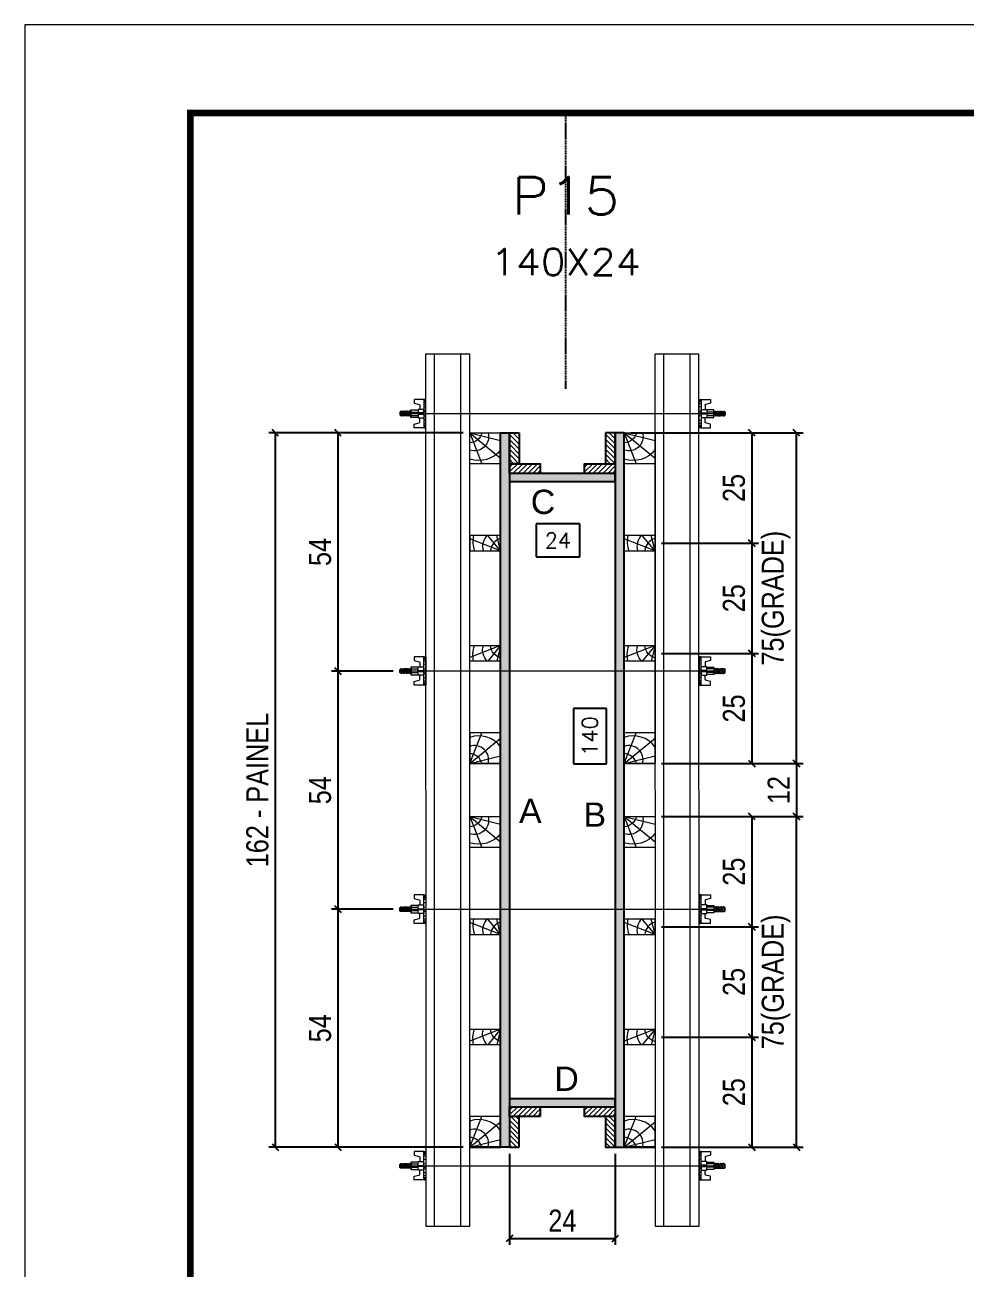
# Model space of a CAD drawing. Extents: x 2201 to 8455, y 252 to 7045.
# Drawn here: x 5385 to 5811, y 1887 to 2450 of the extents above; entities that cross this region are included whole.
import ezdxf
from ezdxf.enums import TextEntityAlignment as Align

# ---------------------------------------------------------------- set-up
doc = ezdxf.new("R2010")
doc.units = 0
doc.linetypes.add('DASHED', pattern=[0.75, 0.5, -0.25])
doc.linetypes.add('HIDDEN', pattern=[0.375, 0.25, -0.125])
for name, color, linetype in [('CHAPA', 1, 'Continuous'), ('Cota Seção (2x)', 241, 'Continuous'), ('MEIO_PONT', 93, 'Continuous'), ('SARRAFO', 251, 'Continuous'), ('Texto de Titulo', 7, 'Continuous'), ('Texto Qtd Sarr', 242, 'Continuous'), ('TEXTO_GERAL', 7, 'Continuous')]:
    doc.layers.add(name, color=color, linetype=linetype)
for name, color, linetype, lineweight in [('Folhas', 255, 'Continuous', 9), ('Hachura', 251, 'Continuous', 9), ('Madeira', 126, 'Continuous', 18), ('Perfil Metálico', 224, 'Continuous', 18), ('SARRAFO DE PRESSAO', 251, 'DASHED', 9), ('Texto Seção', 7, 'Continuous', 15)]:
    doc.layers.add(name, color=color, linetype=linetype, lineweight=lineweight)
doc.styles.add('ARIAL', font='arial.ttf')
doc.styles.add('COTA TECNICA 2X', font='techl___.ttf', dxfattribs={"height": 10})
doc.styles.add('ROMANS', font='romans.shx')
doc.dimstyles.new('SECAO PILAR', dxfattribs={"dimtxt": 10, "dimasz": 3, "dimexe": 3, "dimexo": 3, "dimgap": 3, "dimtad": 1, "dimdec": 1, "dimlfac": 0.5, "dimzin": 12, "dimdsep": 46, "dimtxsty": 'COTA TECNICA 2X', "dimblk1": 'OBLIQUE', "dimblk2": 'OBLIQUE', "dimsah": 1, "dimcen": 0.9, "dimclrd": 256, "dimclre": 256, "dimclrt": 256, "dimadec": 1, "dimazin": 3, "dimtfac": 1, "dimtdec": 1, "dimtmove": 0, "dimatfit": 3, "dimfxl": 1, "dimtolj": 1, "dimtzin": 12, "dimarcsym": 0})
doc.dimstyles.new('SECÇÃO 2', dxfattribs={"dimtxt": 7, "dimasz": 6, "dimexe": 0.18, "dimexo": 2, "dimgap": -4, "dimtad": 3, "dimdec": 1, "dimlfac": 0.5, "dimzin": 12, "dimdsep": 46, "dimtxsty": 'ROMANS', "dimblk": 'ARCHTICK', "dimcen": 0.09, "dimse1": 1, "dimse2": 1, "dimsd1": 1, "dimsd2": 1, "dimclrd": 180, "dimclre": 5, "dimclrt": 1, "dimadec": 0, "dimazin": 3, "dimtfac": 1, "dimtdec": 1, "dimtofl": 0, "dimtmove": 0, "dimatfit": 3, "dimldrblk": 'ARCHTICK', "dimfxl": 1, "dimtolj": 1, "dimtzin": 0, "dimarcsym": 0})

# ---------------------------------------------------------------- blocks, each defined once
blk = doc.blocks.new('9999999999')
at = {"layer": 'Folhas'}
blk.add_lwpolyline([(98138.98, 34190.21), (99623.98, 34190.21), (99623.98, 35240.21), (98138.98, 35240.21)], close=True, dxfattribs=at)
at = {"layer": 'Folhas', "color": 30, "const_width": 3}
blk.add_lwpolyline([(98213.98, 34230.21), (99583.98, 34230.21), (99583.98, 35200.21), (98213.98, 35200.21)], close=True, dxfattribs=at)
blk = doc.blocks.new('titulo1')
at = {"layer": 'Defpoints', "color": 252, "linetype": 'HIDDEN', "ltscale": 2}
blk.add_line((0, 0), (0, 125), dxfattribs=at)
at = {"layer": 'Defpoints', "style": 'ROMANS', "oblique": 15}
blk.add_attdef('FOLHA', text='', height=10, dxfattribs=at).set_placement((0, 15.58), align=Align.MIDDLE_CENTER)
at = {"layer": 'Texto Qtd Sarr', "color": 3, "style": 'ROMANS', "oblique": 15}
for tag, height, p in [('TITULO', 17, (0, 71.45)), ('SEÇÃO', 12, (0, 41.55))]:
    blk.add_attdef(tag, text='', height=height, dxfattribs=at).set_placement(p, align=Align.MIDDLE_CENTER)
blk = doc.blocks.new('*D265')
at = {"layer": 'Cota Seção (2x)', "color": 180, "lineweight": -2, "transparency": 16777216}
for p, q in [((5636.43, 2224.08), (5616.76, 2224.08)), ((5616.76, 2224.08), (5616.76, 2209.08)), ((5636.43, 2209.08), (5636.43, 2224.08)), ((5616.76, 2209.08), (5636.43, 2209.08))]:
    blk.add_line(p, q, dxfattribs=at)
at = {"layer": 'Defpoints', "color": 0, "transparency": 16777216}
for p in [(5604.59, 2226.04), (5652.59, 2226.04), (5604.59, 2205.08)]:
    blk.add_point(p, dxfattribs=at)
at = {"layer": 'Cota Seção (2x)', "color": 1, "transparency": 16777216, "insert": (5626.59, 2216.58), "char_height": 7, "attachment_point": 5, "style": 'ROMANS'}
blk.add_mtext('\\A1;24', dxfattribs=at)
blk = doc.blocks.new('_ArchTick')
at = {"color": 0, "linetype": 'ByBlock', "const_width": 0.15}
blk.add_lwpolyline([(-0.5, -0.5), (0.5, 0.5)], dxfattribs=at)
blk = doc.blocks.new('*D266')
at = {"layer": 'Cota Seção (2x)', "color": 180, "lineweight": -2, "transparency": 16777216}
for p, q in [((5648.59, 2140.3), (5633.59, 2140.3)), ((5633.59, 2140.3), (5633.59, 2115.3)), ((5648.59, 2115.3), (5648.59, 2140.3)), ((5633.59, 2115.3), (5648.59, 2115.3))]:
    blk.add_line(p, q, dxfattribs=at)
at = {"layer": 'Defpoints', "color": 0, "transparency": 16777216}
for p in [(5604.59, 2243.36), (5604.59, 1963.36), (5652.59, 1963.36)]:
    blk.add_point(p, dxfattribs=at)
at = {"layer": 'Cota Seção (2x)', "color": 1, "transparency": 16777216, "insert": (5641.09, 2127.8), "char_height": 7, "attachment_point": 5, "rotation": 90, "style": 'ROMANS'}
blk.add_mtext('\\A1;140', dxfattribs=at)
blk = doc.blocks.new('_Oblique')
at = {"color": 0, "linetype": 'ByBlock', "lineweight": -2}
blk.add_line((-0.5, -0.5), (0.5, 0.5), dxfattribs=at)
blk = doc.blocks.new('*D267')
at = {"layer": 'Cota Seção (2x)', "lineweight": -2, "transparency": 16777216}
for p, q in [((5583.6, 2265.36), (5495.43, 2265.36)), ((5498.43, 2265.36), (5498.43, 1941.36)), ((5583.64, 1941.36), (5495.43, 1941.36))]:
    blk.add_line(p, q, dxfattribs=at)
at = {"layer": 'Defpoints', "color": 0, "transparency": 16777216}
for p in [(5586.6, 2265.36), (5498.43, 1941.36), (5586.64, 1941.36)]:
    blk.add_point(p, dxfattribs=at)
at = {"layer": 'Cota Seção (2x)', "lineweight": -2, "transparency": 16777216, "xscale": 3, "yscale": 3, "zscale": 3}
for p, rotation in [((5498.43, 2265.36), 90), ((5498.43, 1941.36), 270)]:
    blk.add_blockref('_Oblique', p, dxfattribs=dict(at, rotation=rotation))
at = {"layer": 'Cota Seção (2x)', "transparency": 16777216, "insert": (5490.33, 2103.36), "char_height": 10, "attachment_point": 5, "rotation": 90, "style": 'COTA TECNICA 2X'}
blk.add_mtext('\\A1;162 - PAINEL', dxfattribs=at)
blk = doc.blocks.new('*D268')
at = {"layer": 'Cota Seção (2x)', "lineweight": -2, "transparency": 16777216}
for p, q in [((5583.59, 2265.36), (5523.85, 2265.36)), ((5526.85, 2265.36), (5526.85, 2157.29)), ((5551.82, 2157.29), (5523.85, 2157.29))]:
    blk.add_line(p, q, dxfattribs=at)
at = {"layer": 'Defpoints', "color": 0, "transparency": 16777216}
for p in [(5586.59, 2265.36), (5526.85, 2157.29), (5554.82, 2157.29)]:
    blk.add_point(p, dxfattribs=at)
at = {"layer": 'Cota Seção (2x)', "lineweight": -2, "transparency": 16777216, "xscale": 3, "yscale": 3, "zscale": 3}
for p, rotation in [((5526.85, 2265.36), 90), ((5526.85, 2157.29), 270)]:
    blk.add_blockref('_Oblique', p, dxfattribs=dict(at, rotation=rotation))
at = {"layer": 'Cota Seção (2x)', "transparency": 16777216, "insert": (5518.75, 2211.33), "char_height": 10, "attachment_point": 5, "rotation": 90, "style": 'COTA TECNICA 2X'}
blk.add_mtext('\\A1;54', dxfattribs=at)
blk = doc.blocks.new('*D269')
at = {"layer": 'Cota Seção (2x)', "lineweight": -2, "transparency": 16777216}
for p, q in [((5551.82, 2049.29), (5523.85, 2049.29)), ((5526.85, 2049.29), (5526.85, 1941.36)), ((5583.59, 1941.36), (5523.85, 1941.36))]:
    blk.add_line(p, q, dxfattribs=at)
at = {"layer": 'Defpoints', "color": 0, "transparency": 16777216}
for p in [(5554.82, 2049.29), (5526.85, 1941.36), (5586.59, 1941.36)]:
    blk.add_point(p, dxfattribs=at)
at = {"layer": 'Cota Seção (2x)', "lineweight": -2, "transparency": 16777216, "xscale": 3, "yscale": 3, "zscale": 3}
for p, rotation in [((5526.85, 2049.29), 90), ((5526.85, 1941.36), 270)]:
    blk.add_blockref('_Oblique', p, dxfattribs=dict(at, rotation=rotation))
at = {"layer": 'Cota Seção (2x)', "transparency": 16777216, "insert": (5518.75, 1995.33), "char_height": 10, "attachment_point": 5, "rotation": 90, "style": 'COTA TECNICA 2X'}
blk.add_mtext('\\A1;54', dxfattribs=at)
blk = doc.blocks.new('*D270')
at = {"layer": 'Cota Seção (2x)', "lineweight": -2, "transparency": 16777216}
for p, q in [((5659.59, 2265.36), (5717.52, 2265.36)), ((5714.52, 2265.36), (5714.52, 2215.36)), ((5673.59, 2215.36), (5717.52, 2215.36))]:
    blk.add_line(p, q, dxfattribs=at)
at = {"layer": 'Defpoints', "color": 0, "transparency": 16777216}
for p in [(5656.59, 2265.36), (5670.59, 2215.36), (5714.52, 2215.36)]:
    blk.add_point(p, dxfattribs=at)
at = {"layer": 'Cota Seção (2x)', "lineweight": -2, "transparency": 16777216, "xscale": 3, "yscale": 3, "zscale": 3}
for p, rotation in [((5714.52, 2265.36), 90), ((5714.52, 2215.36), 270)]:
    blk.add_blockref('_Oblique', p, dxfattribs=dict(at, rotation=rotation))
at = {"layer": 'Cota Seção (2x)', "transparency": 16777216, "insert": (5706.41, 2240.36), "char_height": 10, "attachment_point": 5, "rotation": 90, "style": 'COTA TECNICA 2X'}
blk.add_mtext('\\A1;25', dxfattribs=at)
blk = doc.blocks.new('C')
at = {"layer": 'Hachura', "color": 0}
for p, q in [((0, 3.22), (0, -3.22)), ((0.45, 3.22), (0, 3.22)), ((0.46, 3.16), (0, 3.16)), ((0.46, 3.05), (0, 3.05)), ((0.46, 2.88), (0, 2.88)), ((0.45, -3.23), (0.45, 3.22)), ((0.45, 3.22), (2.58, 3.22)), ((2.58, 3.22), (2.58, 2.39)), ((0, 2.75), (0, -1.16)), ((0.46, 2.65), (0, 2.65)), ((0.46, 2.23), (0, 2.23)), ((0.46, 1.51), (0, 1.51)), ((0.39, 0.49), (0.17, 0.49)), ((1.74, 0.97), (0.45, 0.97)), ((1.45, 0.1), (0.45, 0.1)), ((1.35, 1.94), (1.35, 0.96)), ((2.58, 2.39), (1.47, 2.09)), ((1.74, -0.97), (1.74, 0.97)), ((1.74, 0.97), (1.74, 0.84)), ((1.74, 0.97), (1.74, 0.84)), ((1.74, 0.84), (3.35, 0.84)), ((3.35, 0.45), (1.74, 0.45)), ((3.32, 0.84), (3.32, -0.84)), ((3.35, 0.84), (3.35, -0.84)), ((3.68, 0.45), (3.35, 0.45)), ((3.84, -0.52), (3.35, 0.45)), ((3.35, 0.06), (3.67, -0.57)), ((3.68, 0.45), (4.16, -0.52)), ((3.72, 0.5), (4.25, -0.57)), ((4.37, -0.55), (3.83, 0.53)), ((4.15, 0.45), (3.93, 0.45)), ((4.42, -0.52), (3.93, 0.45)), ((4.15, 0.45), (4.26, 0.45)), ((4.26, 0.45), (4.74, -0.52)), ((4.3, 0.5), (4.83, -0.57)), ((4.95, -0.55), (4.41, 0.53)), ((4.51, 0.45), (4.84, 0.45)), ((5, -0.52), (4.51, 0.45)), ((4.84, 0.45), (5.32, -0.52)), ((4.88, 0.5), (5.41, -0.57)), ((5.53, -0.55), (4.99, 0.53)), ((5.58, -0.52), (5.09, 0.45)), ((5.42, 0.45), (5.09, 0.45)), ((5.58, -0.52), (5.09, 0.45)), ((5.42, 0.45), (5.74, -0.19)), ((5.46, 0.5), (5.74, -0.07)), ((5.74, 0.19), (5.57, 0.53)), ((5.74, 0.32), (5.68, 0.45)), ((5.68, 0.45), (5.74, 0.45)), ((5.74, 0.45), (5.9, 0.29)), ((5.74, 0.45), (5.74, -0.52)), ((5.9, -0.36), (5.9, 0.29)), ((0.45, 0), (0, 0)), ((0.46, -1.52), (0, -1.52)), ((0.46, -2.23), (0, -2.23)), ((0.46, -2.65), (0, -2.65)), ((0.08, -0.48), (0.29, -0.48)), ((0.29, -0.48), (0.4, -0.48)), ((0.45, 0), (0.45, -0.97)), ((0.45, -0.16), (1.45, -0.16)), ((0.45, -0.65), (0.45, -0.32)), ((0.45, -3.23), (0.45, -0.65)), ((0.45, -0.97), (1.74, -0.97)), ((1.35, -1.94), (1.35, -0.97)), ((2.58, -2.39), (1.47, -2.1)), ((3.35, -0.32), (1.74, -0.32)), ((3.35, -0.84), (1.74, -0.84)), ((2.58, -3.23), (2.58, -2.39)), ((3.35, -0.07), (3.58, -0.52)), ((3.35, -0.52), (3.58, -0.52)), ((3.84, -0.52), (4.16, -0.52)), ((4.42, -0.52), (4.74, -0.52)), ((4.63, -0.52), (4.74, -0.52)), ((5, -0.52), (5.32, -0.52)), ((5.58, -0.52), (5.74, -0.52)), ((5.74, -0.52), (5.9, -0.36)), ((5.74, -0.52), (5.74, -0.52)), ((0.46, -2.88), (0, -2.88)), ((0.46, -3.05), (0, -3.05)), ((0.46, -3.16), (0, -3.16)), ((0, -3.22), (2.57, -3.22))]:
    blk.add_line(p, q, dxfattribs=at)
for centre, radius, start, end in [((1.52, 1.94), 0.161, 104.7436, 180), ((1.44, -0.03), 0.129, 272.695, 87.305), ((3.81, 0.39), 0.143, 25.5688, 154.4312), ((4.39, 0.39), 0.143, 25.5688, 154.4312), ((4.97, 0.39), 0.143, 25.5688, 154.4312), ((5.55, 0.39), 0.143, 25.5688, 154.4312), ((0.17, -0.37), 0.174, 221.744, 317.8592), ((1.52, -1.94), 0.161, 180, 255.2564), ((3.71, -0.4), 0.174, 222.1408, 318.256), ((4.29, -0.4), 0.174, 222.1408, 318.256), ((4.87, -0.4), 0.174, 222.1408, 318.256), ((5.45, -0.4), 0.174, 222.1408, 318.256), ((5.61, -0.4), 0.174, 317.8592, 318.256)]:
    blk.add_arc(centre, radius, start, end, dxfattribs=at)
blk = doc.blocks.new('*D686')
at = {"layer": 'Cota Seção (2x)', "lineweight": -2, "transparency": 16777216}
for p, q in [((5551.82, 2157.29), (5523.85, 2157.29)), ((5526.85, 2157.29), (5526.85, 2049.29)), ((5551.82, 2049.29), (5523.85, 2049.29))]:
    blk.add_line(p, q, dxfattribs=at)
at = {"layer": 'Defpoints', "color": 0, "transparency": 16777216}
for p in [(5554.82, 2157.29), (5526.85, 2049.29), (5554.82, 2049.29)]:
    blk.add_point(p, dxfattribs=at)
at = {"layer": 'Cota Seção (2x)', "lineweight": -2, "transparency": 16777216, "xscale": 3, "yscale": 3, "zscale": 3}
for p, rotation in [((5526.85, 2157.29), 90), ((5526.85, 2049.29), 270)]:
    blk.add_blockref('_Oblique', p, dxfattribs=dict(at, rotation=rotation))
at = {"layer": 'Cota Seção (2x)', "transparency": 16777216, "insert": (5518.75, 2103.29), "char_height": 10, "attachment_point": 5, "rotation": 90, "style": 'COTA TECNICA 2X'}
blk.add_mtext('\\A1;54', dxfattribs=at)
blk = doc.blocks.new('PONTALETE')
at = {"layer": 'Madeira'}
for q in [(2.71, 7), (7, 5.76), (7, 1.74)]:
    blk.add_line((0, 0), q, dxfattribs=at)
blk.add_lwpolyline([(0, 0), (7, 0), (7, 7), (0, 7)], close=True, dxfattribs=at)
for centre, radius, start, end in [((2.04, 0.06), 6.23, 37.2818, 109.0913), ((1.09, 0.9), 3.19, 343.603, 109.9847), ((-0.21, -0.78), 3.09, 14.6322, 86.0383)]:
    blk.add_arc(centre, radius, start, end, dxfattribs=at)
blk = doc.blocks.new('MEIO PONTALETE')
at = {"layer": 'Madeira'}
for q in [(2.71, 7), (3.5, 2.88), (3.5, 0.87)]:
    blk.add_line((0, 0), q, dxfattribs=at)
blk.add_lwpolyline([(0, 0), (3.5, 0), (3.5, 7), (0, 7)], close=True, dxfattribs=at)
for centre, radius, start, end in [((2.04, 0.06), 6.23, 76.4499, 109.0913), ((1.09, 0.9), 3.19, 40.9063, 109.9847), ((-0.21, -0.78), 3.09, 14.6322, 86.0383)]:
    blk.add_arc(centre, radius, start, end, dxfattribs=at)
blk = doc.blocks.new('*D687')
at = {"layer": 'Cota Seção (2x)', "lineweight": -2, "transparency": 16777216}
for p, q in [((5673.59, 2215.36), (5717.52, 2215.36)), ((5714.52, 2215.36), (5714.52, 2165.36)), ((5673.59, 2165.36), (5717.52, 2165.36))]:
    blk.add_line(p, q, dxfattribs=at)
at = {"layer": 'Defpoints', "color": 0, "transparency": 16777216}
for p in [(5670.59, 2215.36), (5670.59, 2165.36), (5714.52, 2165.36)]:
    blk.add_point(p, dxfattribs=at)
at = {"layer": 'Cota Seção (2x)', "lineweight": -2, "transparency": 16777216, "xscale": 3, "yscale": 3, "zscale": 3}
for p, rotation in [((5714.52, 2215.36), 90), ((5714.52, 2165.36), 270)]:
    blk.add_blockref('_Oblique', p, dxfattribs=dict(at, rotation=rotation))
at = {"layer": 'Cota Seção (2x)', "transparency": 16777216, "insert": (5706.41, 2190.36), "char_height": 10, "attachment_point": 5, "rotation": 90, "style": 'COTA TECNICA 2X'}
blk.add_mtext('\\A1;25', dxfattribs=at)
blk = doc.blocks.new('*D688')
at = {"layer": 'Cota Seção (2x)', "lineweight": -2, "transparency": 16777216}
for p, q in [((5673.59, 2165.36), (5717.52, 2165.36)), ((5714.52, 2165.36), (5714.52, 2115.36)), ((5673.59, 2115.36), (5717.52, 2115.36))]:
    blk.add_line(p, q, dxfattribs=at)
at = {"layer": 'Defpoints', "color": 0, "transparency": 16777216}
for p in [(5670.59, 2165.36), (5670.59, 2115.36), (5714.52, 2115.36)]:
    blk.add_point(p, dxfattribs=at)
at = {"layer": 'Cota Seção (2x)', "lineweight": -2, "transparency": 16777216, "xscale": 3, "yscale": 3, "zscale": 3}
for p, rotation in [((5714.52, 2165.36), 90), ((5714.52, 2115.36), 270)]:
    blk.add_blockref('_Oblique', p, dxfattribs=dict(at, rotation=rotation))
at = {"layer": 'Cota Seção (2x)', "transparency": 16777216, "insert": (5706.41, 2140.36), "char_height": 10, "attachment_point": 5, "rotation": 90, "style": 'COTA TECNICA 2X'}
blk.add_mtext('\\A1;25', dxfattribs=at)
blk = doc.blocks.new('*D689')
at = {"layer": 'Cota Seção (2x)', "lineweight": -2, "transparency": 16777216}
for p, q in [((5673.59, 2091.36), (5717.52, 2091.36)), ((5714.52, 2091.36), (5714.52, 2041.36)), ((5673.59, 2041.36), (5717.52, 2041.36))]:
    blk.add_line(p, q, dxfattribs=at)
at = {"layer": 'Defpoints', "color": 0, "transparency": 16777216}
for p in [(5670.59, 2091.36), (5670.59, 2041.36), (5714.52, 2041.36)]:
    blk.add_point(p, dxfattribs=at)
at = {"layer": 'Cota Seção (2x)', "lineweight": -2, "transparency": 16777216, "xscale": 3, "yscale": 3, "zscale": 3}
for p, rotation in [((5714.52, 2091.36), 90), ((5714.52, 2041.36), 270)]:
    blk.add_blockref('_Oblique', p, dxfattribs=dict(at, rotation=rotation))
at = {"layer": 'Cota Seção (2x)', "transparency": 16777216, "insert": (5706.41, 2066.36), "char_height": 10, "attachment_point": 5, "rotation": 90, "style": 'COTA TECNICA 2X'}
blk.add_mtext('\\A1;25', dxfattribs=at)
blk = doc.blocks.new('*D690')
at = {"layer": 'Cota Seção (2x)', "lineweight": -2, "transparency": 16777216}
for p, q in [((5673.59, 2041.36), (5717.52, 2041.36)), ((5714.52, 2041.36), (5714.52, 1991.36)), ((5673.59, 1991.36), (5717.52, 1991.36))]:
    blk.add_line(p, q, dxfattribs=at)
at = {"layer": 'Defpoints', "color": 0, "transparency": 16777216}
for p in [(5670.59, 2041.36), (5670.59, 1991.36), (5714.52, 1991.36)]:
    blk.add_point(p, dxfattribs=at)
at = {"layer": 'Cota Seção (2x)', "lineweight": -2, "transparency": 16777216, "xscale": 3, "yscale": 3, "zscale": 3}
for p, rotation in [((5714.52, 2041.36), 90), ((5714.52, 1991.36), 270)]:
    blk.add_blockref('_Oblique', p, dxfattribs=dict(at, rotation=rotation))
at = {"layer": 'Cota Seção (2x)', "transparency": 16777216, "insert": (5706.41, 2016.36), "char_height": 10, "attachment_point": 5, "rotation": 90, "style": 'COTA TECNICA 2X'}
blk.add_mtext('\\A1;25', dxfattribs=at)
blk = doc.blocks.new('*D691')
at = {"layer": 'Cota Seção (2x)', "lineweight": -2, "transparency": 16777216}
for p, q in [((5673.59, 1991.36), (5717.52, 1991.36)), ((5714.52, 1991.36), (5714.52, 1941.36)), ((5673.59, 1941.36), (5717.52, 1941.36))]:
    blk.add_line(p, q, dxfattribs=at)
at = {"layer": 'Defpoints', "color": 0, "transparency": 16777216}
for p in [(5670.59, 1991.36), (5670.59, 1941.36), (5714.52, 1941.36)]:
    blk.add_point(p, dxfattribs=at)
at = {"layer": 'Cota Seção (2x)', "lineweight": -2, "transparency": 16777216, "xscale": 3, "yscale": 3, "zscale": 3}
for p, rotation in [((5714.52, 1991.36), 90), ((5714.52, 1941.36), 270)]:
    blk.add_blockref('_Oblique', p, dxfattribs=dict(at, rotation=rotation))
at = {"layer": 'Cota Seção (2x)', "transparency": 16777216, "insert": (5706.41, 1966.36), "char_height": 10, "attachment_point": 5, "rotation": 90, "style": 'COTA TECNICA 2X'}
blk.add_mtext('\\A1;25', dxfattribs=at)
blk = doc.blocks.new('*D692')
at = {"layer": 'Cota Seção (2x)', "lineweight": -2, "transparency": 16777216}
for p, q in [((5673.56, 2091.36), (5737.71, 2091.36)), ((5734.71, 1941.36), (5734.71, 2091.36)), ((5673.59, 1941.36), (5737.71, 1941.36))]:
    blk.add_line(p, q, dxfattribs=at)
at = {"layer": 'Defpoints', "color": 0, "transparency": 16777216}
for p in [(5670.56, 2091.36), (5734.71, 2091.36), (5670.59, 1941.36)]:
    blk.add_point(p, dxfattribs=at)
at = {"layer": 'Cota Seção (2x)', "lineweight": -2, "transparency": 16777216, "xscale": 3, "yscale": 3, "zscale": 3}
for p, rotation in [((5734.71, 2091.36), 90), ((5734.71, 1941.36), 270)]:
    blk.add_blockref('_Oblique', p, dxfattribs=dict(at, rotation=rotation))
at = {"layer": 'Cota Seção (2x)', "transparency": 16777216, "insert": (5725.49, 2016.36), "char_height": 10, "attachment_point": 5, "rotation": 90, "style": 'COTA TECNICA 2X'}
blk.add_mtext('\\A1;75(GRADE)', dxfattribs=at)
blk = doc.blocks.new('*D693')
at = {"layer": 'Cota Seção (2x)', "lineweight": -2, "transparency": 16777216}
for p, q in [((5673.59, 2265.36), (5737.71, 2265.36)), ((5734.71, 2115.36), (5734.71, 2265.36)), ((5673.59, 2115.36), (5737.71, 2115.36))]:
    blk.add_line(p, q, dxfattribs=at)
at = {"layer": 'Defpoints', "color": 0, "transparency": 16777216}
for p in [(5670.59, 2265.36), (5734.71, 2265.36), (5670.59, 2115.36)]:
    blk.add_point(p, dxfattribs=at)
at = {"layer": 'Cota Seção (2x)', "lineweight": -2, "transparency": 16777216, "xscale": 3, "yscale": 3, "zscale": 3}
for p, rotation in [((5734.71, 2265.36), 90), ((5734.71, 2115.36), 270)]:
    blk.add_blockref('_Oblique', p, dxfattribs=dict(at, rotation=rotation))
at = {"layer": 'Cota Seção (2x)', "transparency": 16777216, "insert": (5725.49, 2190.36), "char_height": 10, "attachment_point": 5, "rotation": 90, "style": 'COTA TECNICA 2X'}
blk.add_mtext('\\A1;75(GRADE)', dxfattribs=at)
blk = doc.blocks.new('*D616')
at = {"layer": 'Cota Seção (2x)', "lineweight": -2, "transparency": 16777216}
for p, q in [((5604.59, 1938.36), (5604.59, 1897.06)), ((5652.59, 1938.36), (5652.59, 1897.06)), ((5604.59, 1900.06), (5652.59, 1900.06))]:
    blk.add_line(p, q, dxfattribs=at)
at = {"layer": 'Defpoints', "color": 0, "transparency": 16777216}
for p in [(5604.59, 1941.36), (5652.59, 1941.36), (5652.59, 1900.06)]:
    blk.add_point(p, dxfattribs=at)
at = {"layer": 'Cota Seção (2x)', "lineweight": -2, "transparency": 16777216, "xscale": 3, "yscale": 3, "zscale": 3, "rotation": 180}
blk.add_blockref('_Oblique', (5604.59, 1900.06), dxfattribs=at)
at = {"layer": 'Cota Seção (2x)', "lineweight": -2, "transparency": 16777216, "xscale": 3, "yscale": 3, "zscale": 3}
blk.add_blockref('_Oblique', (5652.59, 1900.06), dxfattribs=at)
at = {"layer": 'Cota Seção (2x)', "transparency": 16777216, "insert": (5628.59, 1908.13), "char_height": 10, "attachment_point": 5, "style": 'COTA TECNICA 2X'}
blk.add_mtext('\\A1;24', dxfattribs=at)
blk = doc.blocks.new('*D617')
at = {"layer": 'Cota Seção (2x)', "lineweight": -2, "transparency": 16777216}
for p, q in [((5673.59, 2115.36), (5737.71, 2115.36)), ((5734.71, 2115.36), (5734.71, 2091.36)), ((5673.59, 2091.36), (5737.71, 2091.36))]:
    blk.add_line(p, q, dxfattribs=at)
at = {"layer": 'Defpoints', "color": 0, "transparency": 16777216}
for p in [(5670.59, 2115.36), (5670.59, 2091.36), (5734.71, 2091.36)]:
    blk.add_point(p, dxfattribs=at)
at = {"layer": 'Cota Seção (2x)', "lineweight": -2, "transparency": 16777216, "xscale": 3, "yscale": 3, "zscale": 3}
for p, rotation in [((5734.71, 2115.36), 90), ((5734.71, 2091.36), 270)]:
    blk.add_blockref('_Oblique', p, dxfattribs=dict(at, rotation=rotation))
at = {"layer": 'Cota Seção (2x)', "transparency": 16777216, "insert": (5726.66, 2103.36), "char_height": 10, "attachment_point": 5, "rotation": 90, "style": 'COTA TECNICA 2X'}
blk.add_mtext('\\A1;12', dxfattribs=at)

msp = doc.modelspace()

# ---------------------------------------------------------------- hatches: boundary and pattern name
at = {"layer": 'Hachura'}
h = msp.add_hatch(color=256, dxfattribs=at)
h.dxf.hatch_style = 1
h.paths.add_polyline_path([(5604.59, 1941.36), (5600.59, 1941.36), (5600.59, 2265.36), (5604.59, 2265.36)])
h = msp.add_hatch(dxfattribs=at)
h.set_pattern_fill('ANSI31', color=256, scale=0.5, angle=90, style=0)
h.set_pattern_definition([(135, (-17286.8159, 11389.3114), (-1.12253202, -1.12253202), [])])
h.paths.add_polyline_path([(5604.59, 2251.36), (5608.99, 2251.36), (5608.99, 2265.36), (5604.59, 2265.36)])
h = msp.add_hatch(dxfattribs=at)
h.set_pattern_fill('ANSI31', color=256, scale=0.5, angle=90, style=0)
h.set_pattern_definition([(135, (-17276.8159, 11389.3114), (-1.12253202, -1.12253202), [])])
h.paths.add_polyline_path([(5652.59, 2251.36), (5648.19, 2251.36), (5648.19, 2265.36), (5652.59, 2265.36)])
h = msp.add_hatch(color=256, dxfattribs=at)
h.dxf.hatch_style = 1
h.paths.add_polyline_path([(5652.59, 1941.36), (5656.59, 1941.36), (5656.59, 2265.36), (5652.59, 2265.36)])
h = msp.add_hatch(dxfattribs=at)
h.set_pattern_fill('ANSI31', color=256, scale=0.5, angle=540, style=0)
h.set_pattern_definition([(225, (-3884.3596, -20678.0486), (1.12253202, -1.12253202), [])])
h.paths.add_polyline_path([(5604.59, 2251.36), (5604.59, 2246.96), (5618.59, 2246.96), (5618.59, 2251.36)])
h = msp.add_hatch(dxfattribs=at)
h.set_pattern_fill('ANSI31', color=256, scale=0.5, angle=540, style=0)
h.set_pattern_definition([(225, (-3850.3596, -20678.0486), (1.12253202, -1.12253202), [])])
h.paths.add_polyline_path([(5638.59, 2251.36), (5638.59, 2246.96), (5652.59, 2246.96), (5652.59, 2251.36)])
h = msp.add_hatch(color=256, dxfattribs=at)
h.dxf.hatch_style = 1
h.paths.add_polyline_path([(5604.59, 2246.96), (5604.59, 2243.36), (5652.59, 2243.36), (5652.59, 2246.96)])
h = msp.add_hatch(color=256, dxfattribs=at)
h.dxf.hatch_style = 1
h.paths.add_polyline_path([(5604.59, 1963.36), (5604.59, 1959.76), (5652.59, 1959.76), (5652.59, 1963.36)])
h = msp.add_hatch(dxfattribs=at)
h.set_pattern_fill('ANSI31', color=256, scale=0.5, angle=540, style=0)
h.set_pattern_definition([(225, (-3884.3596, -20969.6486), (1.12253202, -1.12253202), [])])
h.paths.add_polyline_path([(5604.59, 1959.76), (5604.59, 1955.36), (5618.59, 1955.36), (5618.59, 1959.76)])
h = msp.add_hatch(dxfattribs=at)
h.set_pattern_fill('ANSI31', color=256, scale=0.5, angle=540, style=0)
h.set_pattern_definition([(225, (-3850.3596, -20969.6486), (1.12253202, -1.12253202), [])])
h.paths.add_polyline_path([(5638.59, 1959.76), (5638.59, 1955.36), (5652.59, 1955.36), (5652.59, 1959.76)])
h = msp.add_hatch(dxfattribs=at)
h.set_pattern_fill('ANSI31', color=256, scale=0.5, angle=90, style=0)
h.set_pattern_definition([(135, (-17286.8159, 11444.3114), (-1.12253202, -1.12253202), [])])
h.paths.add_polyline_path([(5604.59, 1955.36), (5608.99, 1955.36), (5608.99, 1941.36), (5604.59, 1941.36)])
h = msp.add_hatch(dxfattribs=at)
h.set_pattern_fill('ANSI31', color=256, scale=0.5, angle=90, style=0)
h.set_pattern_definition([(135, (-17276.8159, 11079.3114), (-1.12253202, -1.12253202), [])])
h.paths.add_polyline_path([(5652.59, 1941.36), (5648.19, 1941.36), (5648.19, 1955.36), (5652.59, 1955.36)])

# ---------------------------------------------------------------- linework, layer by layer
at = {"layer": 'CHAPA'}
for points in [[(5604.59, 1941.36), (5600.59, 1941.36), (5600.59, 2265.36), (5604.59, 2265.36)], [(5652.59, 1941.36), (5656.59, 1941.36), (5656.59, 2265.36), (5652.59, 2265.36)], [(5604.59, 2246.96), (5604.59, 2243.36), (5652.59, 2243.36), (5652.59, 2246.96)], [(5604.59, 1963.36), (5604.59, 1959.76), (5652.59, 1959.76), (5652.59, 1963.36)]]:
    msp.add_lwpolyline(points, close=True, dxfattribs=at)
at = {"layer": 'Hachura'}
for p, q in [((5555.82, 2274.05), (5697.56, 2274.05)), ((5555.82, 2157.36), (5697.56, 2157.36)), ((5555.82, 2049.36), (5697.56, 2049.36)), ((5555.82, 1932.97), (5697.56, 1932.97))]:
    msp.add_line(p, q, dxfattribs=at)
at = {"layer": 'Madeira'}
for points in [[(5586.59, 2265.36), (5600.59, 2265.36), (5600.59, 2115.36), (5586.59, 2115.36)], [(5656.59, 2265.36), (5670.59, 2265.36), (5670.59, 2115.36), (5656.59, 2115.36)], [(5586.59, 2091.36), (5600.59, 2091.36), (5600.59, 1941.36), (5586.59, 1941.36)], [(5656.59, 2091.36), (5670.59, 2091.36), (5670.59, 1941.36), (5656.59, 1941.36)]]:
    msp.add_lwpolyline(points, close=True, dxfattribs=at)
at = {"layer": 'MEIO_PONT'}
for points in [[(5600.59, 1941.36), (5586.59, 1941.36), (5586.59, 1941.36), (5600.59, 1941.36)], [(5670.59, 1941.36), (5656.59, 1941.36), (5656.59, 1941.36), (5670.59, 1941.36)]]:
    msp.add_lwpolyline(points, close=True, dxfattribs=at)
at = {"layer": 'Perfil Metálico'}
for p, q in [((5570.59, 1905.64), (5570.59, 2301.08)), ((5582.59, 1905.64), (5582.59, 2301.08)), ((5674.53, 1905.64), (5674.53, 2301.08)), ((5686.53, 1905.64), (5686.53, 2301.08))]:
    msp.add_line(p, q, dxfattribs=at)
for points in [[(5586.59, 2301.08), (5566.59, 2301.08), (5566.65, 1905.64), (5586.65, 1905.64)], [(5670.59, 1905.64), (5690.59, 1905.64), (5690.53, 2301.08), (5670.53, 2301.08)]]:
    msp.add_lwpolyline(points, close=True, dxfattribs=at)
at = {"layer": 'SARRAFO'}
for points in [[(5608.99, 2265.36), (5608.99, 2251.36), (5604.59, 2251.36), (5604.59, 2265.36)], [(5608.99, 2265.36), (5608.99, 2251.36), (5604.59, 2251.36), (5604.59, 2265.36)], [(5648.19, 2265.36), (5648.19, 2251.36), (5652.59, 2251.36), (5652.59, 2265.36)], [(5648.19, 2265.36), (5648.19, 2251.36), (5652.59, 2251.36), (5652.59, 2265.36)], [(5618.59, 2246.96), (5604.59, 2246.96), (5604.59, 2251.36), (5618.59, 2251.36)], [(5618.59, 2246.96), (5604.59, 2246.96), (5604.59, 2251.36), (5618.59, 2251.36)], [(5652.59, 2246.96), (5638.59, 2246.96), (5638.59, 2251.36), (5652.59, 2251.36)], [(5652.59, 2246.96), (5638.59, 2246.96), (5638.59, 2251.36), (5652.59, 2251.36)], [(5618.59, 1955.36), (5604.59, 1955.36), (5604.59, 1959.76), (5618.59, 1959.76)], [(5618.59, 1955.36), (5604.59, 1955.36), (5604.59, 1959.76), (5618.59, 1959.76)], [(5652.59, 1955.36), (5638.59, 1955.36), (5638.59, 1959.76), (5652.59, 1959.76)], [(5652.59, 1955.36), (5638.59, 1955.36), (5638.59, 1959.76), (5652.59, 1959.76)], [(5608.99, 1941.36), (5608.99, 1955.36), (5604.59, 1955.36), (5604.59, 1941.36)], [(5608.99, 1941.36), (5608.99, 1955.36), (5604.59, 1955.36), (5604.59, 1941.36)], [(5648.19, 1955.36), (5648.19, 1941.36), (5652.59, 1941.36), (5652.59, 1955.36)], [(5648.19, 1955.36), (5648.19, 1941.36), (5652.59, 1941.36), (5652.59, 1955.36)]]:
    msp.add_lwpolyline(points, close=True, dxfattribs=at)

# ---------------------------------------------------------------- block references
at = {"layer": 'Hachura', "linetype": 'Continuous', "yscale": 2, "zscale": 2, "rotation": 180}
for p, xscale in [((5566.62, 2274.05), 2), ((5690.56, 2274.04), -2)]:
    msp.add_blockref('C', p, dxfattribs=dict(at, xscale=xscale))
at = {"layer": 'Hachura', "linetype": 'Continuous', "yscale": 2, "zscale": 2}
for p, xscale in [((5566.62, 2157.36), -2), ((5690.56, 2157.37), 2), ((5566.62, 2049.36), -2), ((5690.56, 2049.37), 2), ((5566.62, 1932.97), -2), ((5690.56, 1932.98), 2)]:
    msp.add_blockref('C', p, dxfattribs=dict(at, xscale=xscale))
at = {"layer": 'MEIO_PONT'}
for name, p, xscale, yscale, zscale, rotation in [('PONTALETE', (5586.59, 2265.36), -2, 2, 2, 180), ('PONTALETE', (5656.59, 2265.36), -2, 2, 2, 180), ('MEIO PONTALETE', (5600.59, 2211.86), 1.999999997962732, 1.999999997962732, 1.999999997962732, 89.99999999999997), ('MEIO PONTALETE', (5670.59, 2211.86), 1.999999997962732, 1.999999997962732, 1.999999997962732, 89.99999999999997), ('MEIO PONTALETE', (5600.59, 2168.86), -1.999999997962732, 1.999999997962732, 1.999999997962732, 90), ('MEIO PONTALETE', (5670.59, 2168.86), -1.999999997962732, 1.999999997962732, 1.999999997962732, 90), ('PONTALETE', (5586.59, 2091.36), -2, 2, 2, 180), ('PONTALETE', (5656.59, 2091.36), -2, 2, 2, 180), ('MEIO PONTALETE', (5600.59, 2037.86), 1.999999997962732, 1.999999997962732, 1.999999997962732, 89.99999999999997), ('MEIO PONTALETE', (5670.59, 2037.86), 1.999999997962732, 1.999999997962732, 1.999999997962732, 89.99999999999997), ('MEIO PONTALETE', (5600.59, 1994.86), -1.999999997962732, 1.999999997962732, 1.999999997962732, 90), ('MEIO PONTALETE', (5670.59, 1994.86), -1.999999997962732, 1.999999997962732, 1.999999997962732, 90)]:
    msp.add_blockref(name, p, dxfattribs=dict(at, xscale=xscale, yscale=yscale, zscale=zscale, rotation=rotation))
at = {"layer": 'MEIO_PONT', "xscale": 2, "yscale": 2, "zscale": 2}
for p in [(5586.59, 2115.36), (5656.59, 2115.36), (5586.59, 1941.36), (5656.59, 1941.36)]:
    msp.add_blockref('PONTALETE', p, dxfattribs=at)
at = {"layer": 'SARRAFO DE PRESSAO', "color": 6, "linetype": 'ByBlock'}
msp.add_blockref('9999999999', (-92754.11, -32789.84), dxfattribs=at)
at = {"layer": 'Texto Seção'}
ref = msp.add_blockref('titulo1', (5630.09, 2285.36), dxfattribs=at)
ref.add_attrib('TITULO', 'P15', dxfattribs={"layer": 'Texto de Titulo', "color": 7, "height": 17, "style": 'ROMANS', "width": 1.1}).set_placement((5630.09, 2372.86), align=Align.MIDDLE_CENTER)
ref.add_attrib('SEÇÃO', '140X24', dxfattribs={"layer": 'Texto de Titulo', "color": 7, "height": 12, "style": 'ROMANS', "width": 1.1}).set_placement((5630.09, 2342.86), align=Align.MIDDLE_CENTER)

# ---------------------------------------------------------------- texts
at = {"layer": 'TEXTO_GERAL', "style": 'ARIAL'}
for s, p in [('C', (5619.81, 2234.08)), ('A', (5614.07, 2093.95)), ('B', (5643.29, 2092.21)), ('D', (5630.49, 1972.44))]:
    msp.add_text(s, height=11, dxfattribs=at).set_placement(p, align=Align.MIDDLE_CENTER)

# ---------------------------------------------------------------- dimensions: what is measured, and where the dimension line sits
at = {"layer": 'Cota Seção (2x)', "color": 241}
for base, p1, p2, text, picture, middle in [((5498.43, 1941.36), (5586.6, 2265.36), (5586.64, 1941.36), '<> - PAINEL', '*D267', (5490.33, 2103.36)), ((5734.71, 2265.36), (5670.59, 2115.36), (5670.59, 2265.36), '<>(GRADE)', '*D693', (5725.49, 2190.36)), ((5734.71, 2091.36), (5670.59, 1941.36), (5670.56, 2091.36), '<>(GRADE)', '*D692', (5725.49, 2016.36))]:
    dim = msp.add_linear_dim(base=base, p1=p1, p2=p2, angle=270, text=text, dimstyle='SECAO PILAR', dxfattribs=at)
    dim.commit()
    dim.dimension.update_dxf_attribs({"geometry": picture, "text_midpoint": middle})
for base, p1, p2, picture, middle in [((5526.85, 2157.29), (5586.59, 2265.36), (5554.82, 2157.29), '*D268', (5518.75, 2211.33)), ((5714.52, 2215.36), (5656.59, 2265.36), (5670.59, 2215.36), '*D270', (5706.41, 2240.36)), ((5714.52, 2165.36), (5670.59, 2215.36), (5670.59, 2165.36), '*D687', (5706.41, 2190.36)), ((5714.52, 2115.36), (5670.59, 2165.36), (5670.59, 2115.36), '*D688', (5706.41, 2140.36)), ((5526.85, 2049.29), (5554.82, 2157.29), (5554.82, 2049.29), '*D686', (5518.75, 2103.29)), ((5734.71, 2091.36), (5670.59, 2115.36), (5670.59, 2091.36), '*D617', (5726.66, 2103.36)), ((5714.52, 2041.36), (5670.59, 2091.36), (5670.59, 2041.36), '*D689', (5706.41, 2066.36)), ((5526.85, 1941.36), (5554.82, 2049.29), (5586.59, 1941.36), '*D269', (5518.75, 1995.33)), ((5714.52, 1991.36), (5670.59, 2041.36), (5670.59, 1991.36), '*D690', (5706.41, 2016.36)), ((5714.52, 1941.36), (5670.59, 1991.36), (5670.59, 1941.36), '*D691', (5706.41, 1966.36))]:
    dim = msp.add_linear_dim(base=base, p1=p1, p2=p2, angle=270, dimstyle='SECAO PILAR', dxfattribs=at)
    dim.commit()
    dim.dimension.update_dxf_attribs({"geometry": picture, "text_midpoint": middle})
for base, p1, p2, angle, picture, middle in [((5652.59, 1963.36), (5604.59, 2243.36), (5604.59, 1963.36), 270, '*D266', (5652.59, 2127.8)), ((5604.59, 2205.08), (5652.59, 2226.04), (5604.59, 2226.04), 180, '*D265', (5626.59, 2205.08))]:
    dim = msp.add_linear_dim(base=base, p1=p1, p2=p2, angle=angle, dimstyle='SECÇÃO 2', dxfattribs=at)
    dim.commit()
    dim.dimension.update_dxf_attribs({"geometry": picture, "text_midpoint": middle, "dimtype": 160})
dim = msp.add_linear_dim(base=(5652.59, 1900.06), p1=(5604.59, 1941.36), p2=(5652.59, 1941.36), dimstyle='SECAO PILAR', dxfattribs=at)
dim.commit()
dim.dimension.update_dxf_attribs({"geometry": '*D616', "text_midpoint": (5628.59, 1908.13)})

doc.saveas('drawing.dxf')
